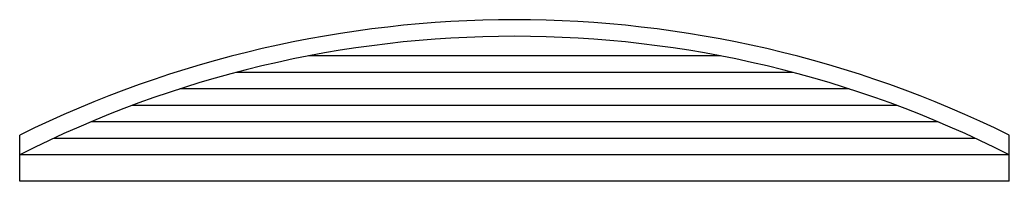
# Model space of a CAD drawing. Header units: millimetres. Extents: x 536.52 to 538.02, y 1344.66 to 1344.9.
import ezdxf

# ---------------------------------------------------------------- set-up
doc = ezdxf.new("R2010")
doc.units = ezdxf.units.MM
doc.header["$LTSCALE"] = 0.5
doc.layers.add('Gravia_Bandeiras', color=1, linetype='Continuous')

msp = doc.modelspace()

# ---------------------------------------------------------------- linework, layer by layer
at = {"layer": 'Gravia_Bandeiras', "linetype": 'Continuous'}
for p, q in [((537.5864, 1344.8498), (536.9622, 1344.8498)), ((537.6963, 1344.8248), (536.8524, 1344.8248)), ((537.7817, 1344.7998), (536.7669, 1344.7998)), ((537.8536, 1344.7748), (536.695, 1344.7748)), ((537.9166, 1344.7498), (536.6321, 1344.7498)), ((537.973, 1344.7248), (536.5757, 1344.7248)), ((538.0243, 1344.6998), (536.5243, 1344.6998))]:
    msp.add_line(p, q, dxfattribs=at)
at = {"layer": 'Gravia_Bandeiras', "color": 2, "linetype": 'Continuous'}
for p, q in [((536.5243, 1344.6998), (536.5243, 1344.7298)), ((538.0243, 1344.6998), (538.0243, 1344.7298)), ((536.5243, 1344.6598), (536.5243, 1344.6998)), ((538.0243, 1344.6598), (538.0243, 1344.6998)), ((538.0243, 1344.6598), (536.5243, 1344.6598))]:
    msp.add_line(p, q, dxfattribs=at)
msp.add_arc((537.2743, 1343.2072), 1.6973, 63.7769, 116.2231, dxfattribs=at)
at = {"layer": 'Gravia_Bandeiras', "linetype": 'Continuous'}
msp.add_arc((537.2743, 1343.2245), 1.655, 63.0533, 116.9467, dxfattribs=at)

doc.saveas('drawing.dxf')
